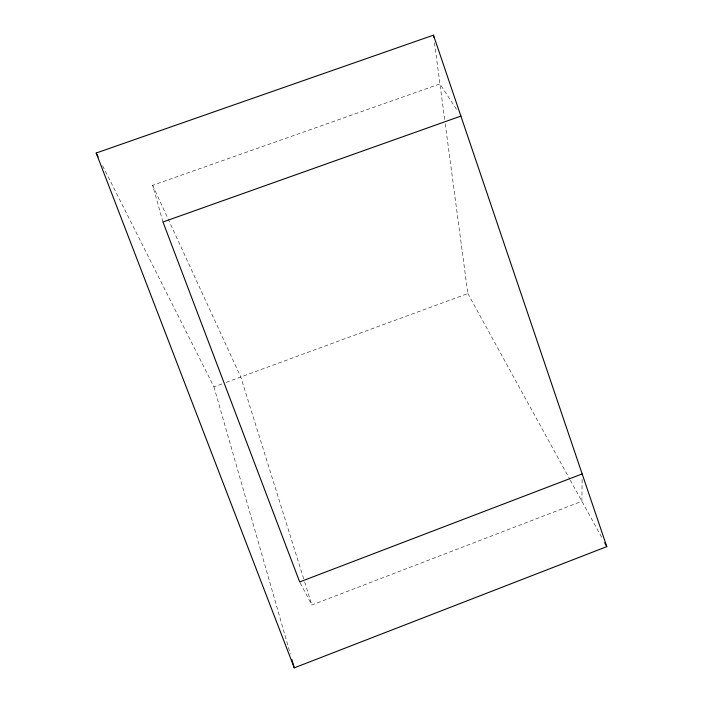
<?xml version="1.0" encoding="UTF-8"?>
<svg xmlns="http://www.w3.org/2000/svg" width="703" height="703" viewBox="0 0 703 703"><rect width="100%" height="100%" fill="white"/><g stroke="black" fill="none" stroke-linecap="round" stroke-linejoin="round"><path stroke-width="0.53" stroke-dasharray="3.52 2.64" d="M582.11 479.402L581.891 501.265L311.851 605.019L299.68 581.952M102.603 165.75L213.932 386.861L222.157 383.847M226.269 382.335L467.829 293.564L444.999 121.935M162.973 221.999L152.63 185.311L439.946 83.921L457.899 111.487M467.829 293.564L569.817 479.27M570.274 480.114L602.576 538.929M152.63 185.311L240.778 377.001L304.346 580.959M304.671 582.005L311.851 605.019M213.932 386.861L290.357 654.168M434.472 42.751L444.867 120.925"/><path stroke-width="1.05" d="M294.267 667.85L606.803 546.626L433.461 35.15L96.197 153.026L294.267 667.85L291.859 659.432M582.163 473.936L299.68 581.952L162.973 221.999L460.887 116.083M604.685 542.778L606.803 546.626M96.197 153.026L98.165 156.945M433.461 35.15L433.751 37.321"/></g></svg>
